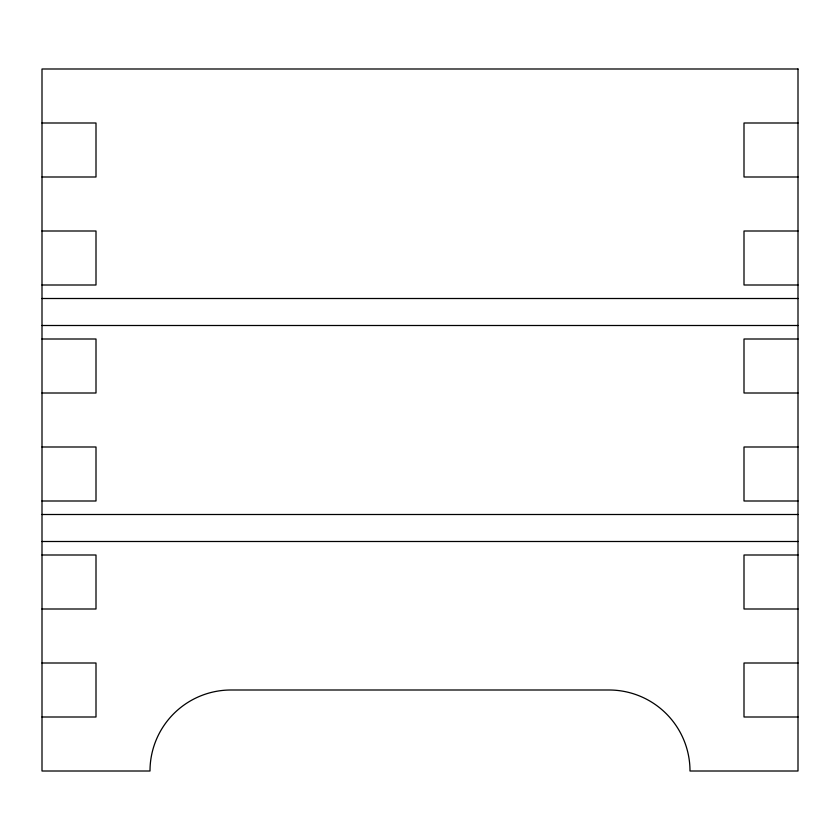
<?xml version="1.0" encoding="UTF-8"?>
<svg xmlns="http://www.w3.org/2000/svg" width="840" height="840" viewBox="0 0 840 840"><rect width="100%" height="100%" fill="white"/><g stroke="black" fill="none" stroke-linecap="round" stroke-linejoin="round"><path stroke-width="1.26" d="M42 122.997L96.002 122.997L96.002 176.999L42 176.999M798 122.997L743.999 122.997L743.999 176.999L798 176.999M42 231L96.002 231L96.002 285.002L42 285.002M798 231L743.999 231L743.999 285.002L798 285.002M42 298.505L798 298.505M42 325.5L798 325.5M42 339.003L96.002 339.003L96.002 393.005L42 393.005M798 339.003L743.999 339.003L743.999 393.005L798 393.005M42 446.995L96.002 446.995L96.002 500.997L42 500.997M798 446.995L743.999 446.995L743.999 500.997L798 500.997M42 514.5L798 514.5M42 541.496L798 541.496M42 554.999L96.002 554.999L96.002 609L42 609M798 554.999L743.999 554.999L743.999 609L798 609M42 663.001L96.002 663.001L96.002 717.003L42 717.003M798 663.001L743.999 663.001L743.999 717.003L798 717.003M798 68.995L42 68.995L42 771.005L150.003 771.005A80.997 80.997 0 0 1 231 689.997L609 689.997A80.997 80.997 0 0 1 689.997 771.005L798 771.005L798 68.995"/></g></svg>
